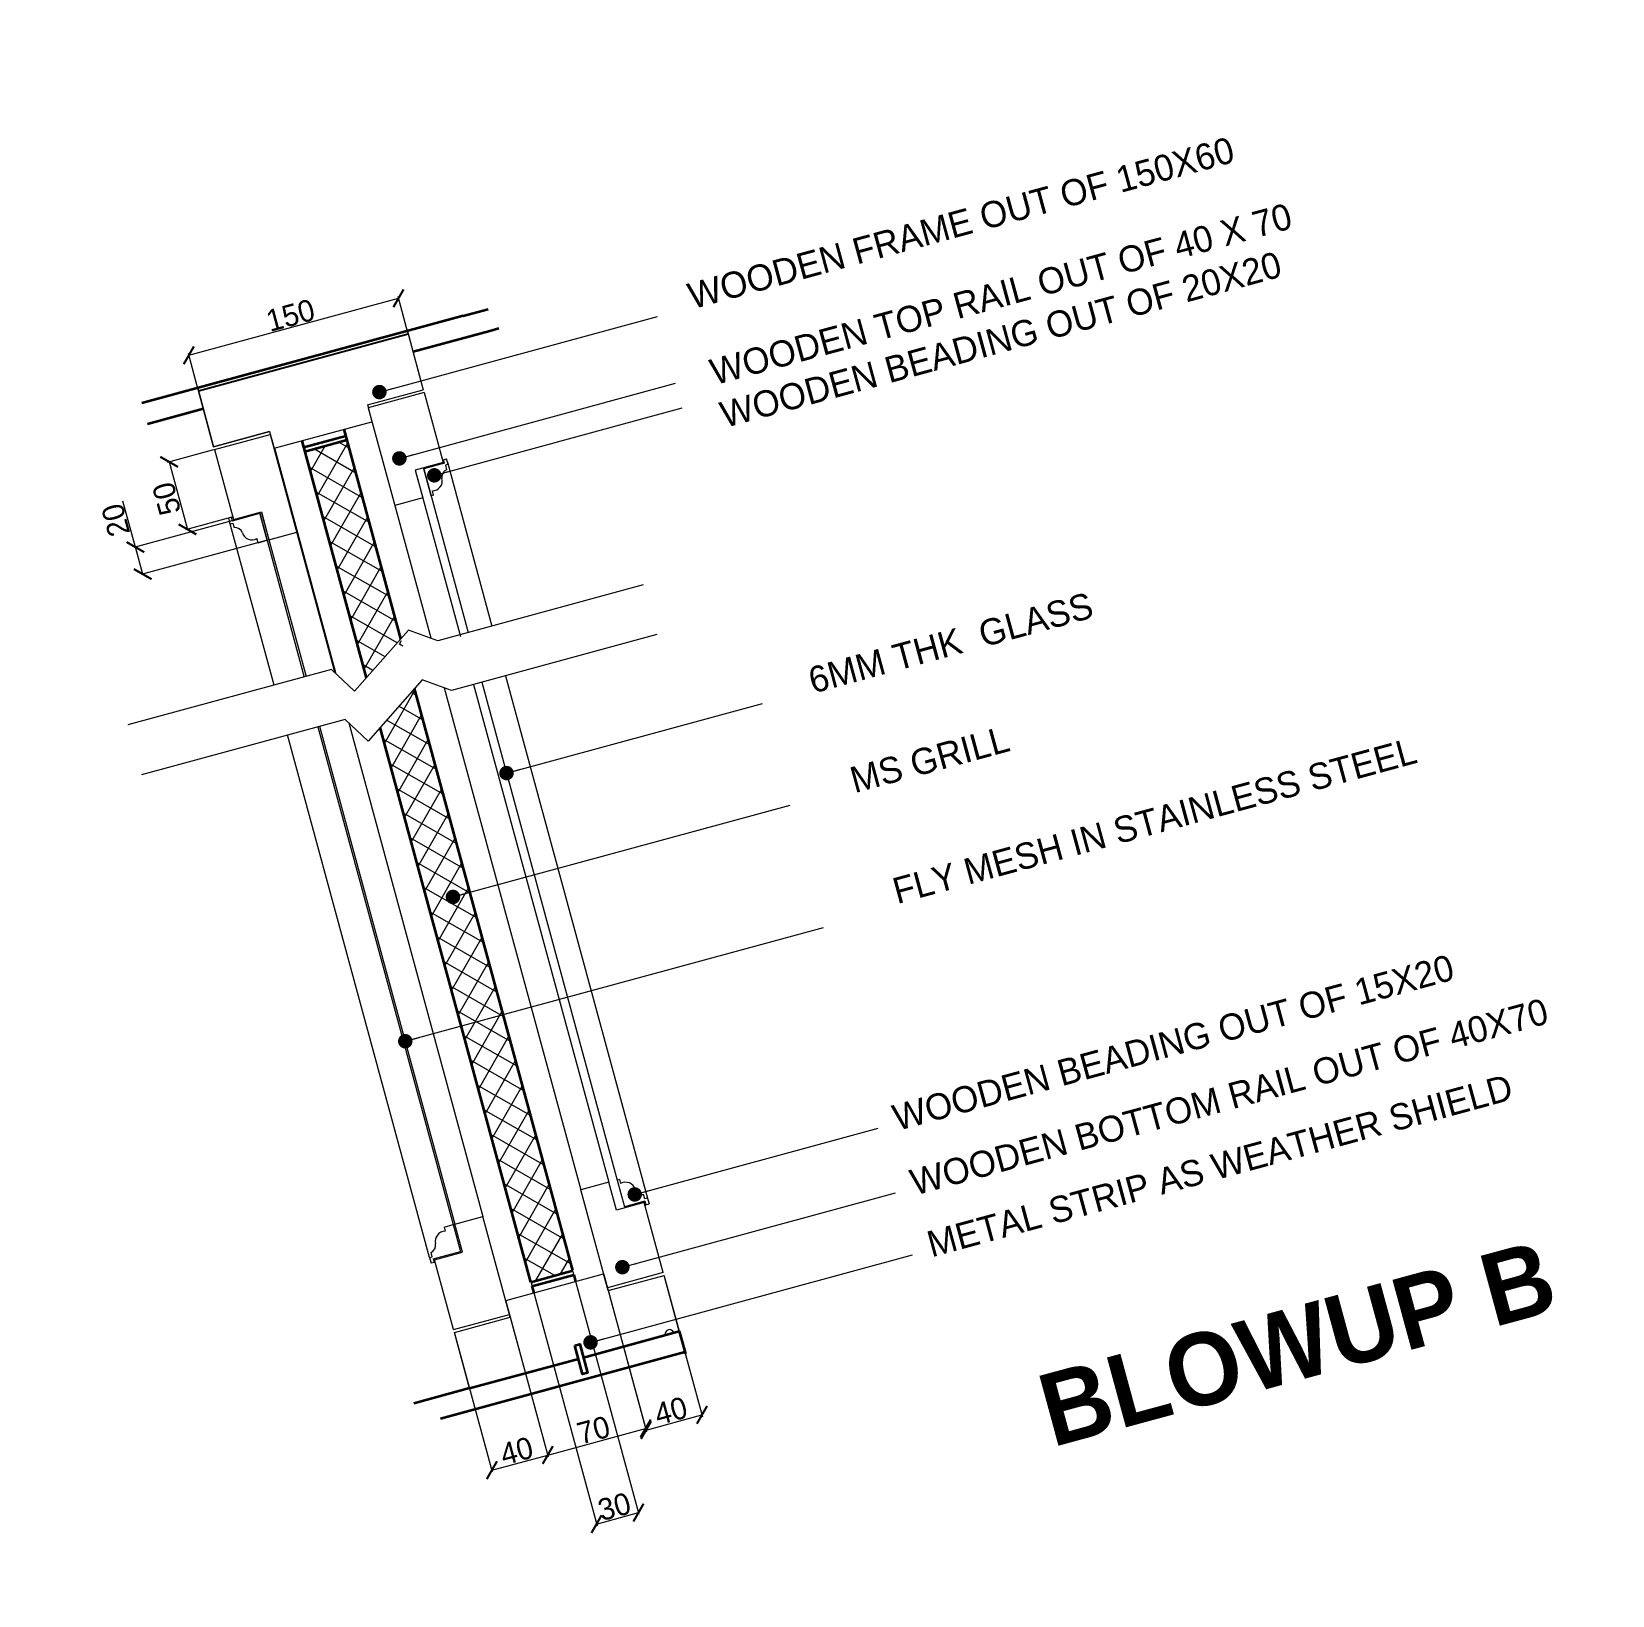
# Model space of a CAD drawing. Header units: millimetres. Extents: x -31731215 to 29997125, y -14487545 to 25622576.
# Drawn here: x 2267502 to 2271867, y -903362 to -899045 of the extents above; entities that cross this region are included whole.
import ezdxf

# ---------------------------------------------------------------- set-up
doc = ezdxf.new("R2010")
doc.units = ezdxf.units.MM
doc.header["$MEASUREMENT"] = 0
for name, color, linetype, lineweight in [('DIMNSION', 156, 'Continuous', 15), ('ELE', 245, 'Continuous', 13), ('ele2', 63, 'Continuous', 35), ('glass', 160, 'Continuous', 13), ('HAT', 8, 'Continuous', 9), ('SECTION', 7, 'Continuous', 35), ('text at', 136, 'Continuous', 15), ('THIN LINES', 54, 'Continuous', 0), ('toilet', 161, 'Continuous', 18)]:
    doc.layers.add(name, color=color, linetype=linetype, lineweight=lineweight)
doc.layers.add('DOOR', color=7, linetype='Continuous')
doc.dimstyles.new('ATISHA', dxfattribs={"dimtxt": 40, "dimasz": 25, "dimexe": 25, "dimexo": 25, "dimgap": 25, "dimtad": 2, "dimdec": 0, "dimrnd": 5, "dimzin": 0, "dimdsep": 46, "dimtxsty": 'Standard', "dimblk": 'ARCHTICK', "dimcen": 0.09, "dimclrd": 256, "dimclre": 2, "dimclrt": 256, "dimadec": 0, "dimazin": 0, "dimtfac": 1, "dimtdec": 0, "dimtofl": 0, "dimtmove": 2, "dimatfit": 3, "dimfxl": 0.18, "dimtolj": 1, "dimtzin": 0, "dimlwd": -1, "dimlwe": -1, "dimarcsym": 0})
doc.dimstyles.new('Copy of ISO-25', dxfattribs={"dimtxt": 15, "dimasz": 10, "dimexe": 1.25, "dimexo": 0.625, "dimtad": 1, "dimdec": 0, "dimtxsty": 'Standard', "dimblk": 'ARCHTICK', "dimcen": 100, "dimadec": 0, "dimazin": 0, "dimtfac": 1, "dimtdec": 0, "dimtmove": 0, "dimatfit": 3, "dimfxl": 1, "dimarcsym": 0})

# ---------------------------------------------------------------- blocks, each defined once
blk = doc.blocks.new('_ArchTick')
at = {"color": 0, "linetype": 'ByBlock', "const_width": 0.15}
blk.add_lwpolyline([(-0.5, -0.5), (0.5, 0.5)], dxfattribs=at)
blk = doc.blocks.new('*D539')
at = {"layer": 'Defpoints', "color": 0, "transparency": 16777216}
for p in [(27435, 53984.1, 0), (27402.6, 53935.8), (27435, 53935.8)]:
    blk.add_point(p, dxfattribs=at)
at = {"layer": 'THIN LINES', "color": 0, "lineweight": -2, "transparency": 16777216}
for p, q in [((27434.4, 53984.1), (27401.3, 53984.1)), ((27402.6, 53984.1), (27402.6, 53935.8)), ((27434.4, 53935.8), (27401.3, 53935.8))]:
    blk.add_line(p, q, dxfattribs=at)
at = {"layer": 'THIN LINES', "color": 0, "lineweight": -2, "transparency": 16777216, "xscale": 10, "yscale": 10, "zscale": 10}
for p, rotation in [((27402.6, 53984.1), 90), ((27402.6, 53935.8), 270)]:
    blk.add_blockref('_ArchTick', p, dxfattribs=dict(at, rotation=rotation))
at = {"layer": 'THIN LINES', "color": 0, "transparency": 16777216, "insert": (27394.3, 53960), "char_height": 15, "attachment_point": 5, "rotation": 90}
blk.add_mtext('50', dxfattribs=at)
blk = doc.blocks.new('*D540')
at = {"layer": 'Defpoints', "color": 0, "transparency": 16777216}
for p in [(27364.7, 53933.4), (27453.7, 53933.4), (27453.7, 53914.1)]:
    blk.add_point(p, dxfattribs=at)
at = {"layer": 'THIN LINES', "color": 0, "lineweight": -2, "transparency": 16777216}
for p, q in [((27364.7, 53933.4), (27364.7, 53966.3)), ((27453.1, 53933.4), (27363.5, 53933.4)), ((27364.7, 53914.1), (27364.7, 53933.4)), ((27453.1, 53914.1), (27363.5, 53914.1))]:
    blk.add_line(p, q, dxfattribs=at)
at = {"layer": 'THIN LINES', "color": 0, "lineweight": -2, "transparency": 16777216, "xscale": 10, "yscale": 10, "zscale": 10}
for p, rotation in [((27364.7, 53933.4), 90), ((27364.7, 53914.1), 270)]:
    blk.add_blockref('_ArchTick', p, dxfattribs=dict(at, rotation=rotation))
at = {"layer": 'THIN LINES', "color": 0, "transparency": 16777216, "insert": (27356.5, 53954.9), "char_height": 15, "attachment_point": 5, "rotation": 90}
blk.add_mtext('20', dxfattribs=at)
blk = doc.blocks.new('*D541')
at = {"layer": 'Defpoints', "color": 0, "transparency": 16777216}
for p in [(27475, 53364.6), (27545, 53364.6), (27545, 53254)]:
    blk.add_point(p, dxfattribs=at)
at = {"layer": 'THIN LINES', "color": 0, "lineweight": -2, "transparency": 16777216}
for p, q in [((27475, 53364), (27475, 53252.8)), ((27545, 53364), (27545, 53252.8)), ((27475, 53254), (27545, 53254))]:
    blk.add_line(p, q, dxfattribs=at)
at = {"layer": 'THIN LINES', "color": 0, "lineweight": -2, "transparency": 16777216, "xscale": 10, "yscale": 10, "zscale": 10, "rotation": 180}
blk.add_blockref('_ArchTick', (27475, 53254), dxfattribs=at)
at = {"layer": 'THIN LINES', "color": 0, "lineweight": -2, "transparency": 16777216, "xscale": 10, "yscale": 10, "zscale": 10}
blk.add_blockref('_ArchTick', (27545, 53254), dxfattribs=at)
at = {"layer": 'THIN LINES', "color": 0, "transparency": 16777216, "insert": (27510, 53262.3), "char_height": 15, "attachment_point": 5}
blk.add_mtext('70', dxfattribs=at)
blk = doc.blocks.new('*D542')
at = {"layer": 'Defpoints', "color": 0, "transparency": 16777216}
for p in [(27545, 53352.6), (27585, 53352.6), (27585, 53252.8)]:
    blk.add_point(p, dxfattribs=at)
at = {"layer": 'THIN LINES', "color": 0, "lineweight": -2, "transparency": 16777216}
for p, q in [((27545, 53352), (27545, 53251.5)), ((27585, 53352), (27585, 53251.5)), ((27545, 53252.8), (27585, 53252.8))]:
    blk.add_line(p, q, dxfattribs=at)
at = {"layer": 'THIN LINES', "color": 0, "lineweight": -2, "transparency": 16777216, "xscale": 10, "yscale": 10, "zscale": 10, "rotation": 180}
blk.add_blockref('_ArchTick', (27545, 53252.8), dxfattribs=at)
at = {"layer": 'THIN LINES', "color": 0, "lineweight": -2, "transparency": 16777216, "xscale": 10, "yscale": 10, "zscale": 10}
blk.add_blockref('_ArchTick', (27585, 53252.8), dxfattribs=at)
at = {"layer": 'THIN LINES', "color": 0, "transparency": 16777216, "insert": (27565, 53261.1), "char_height": 15, "attachment_point": 5}
blk.add_mtext('40', dxfattribs=at)
blk = doc.blocks.new('*D543')
at = {"layer": 'Defpoints', "color": 0, "transparency": 16777216}
for p in [(27435, 53352.6), (27475, 53352.6), (27475, 53254)]:
    blk.add_point(p, dxfattribs=at)
at = {"layer": 'THIN LINES', "color": 0, "lineweight": -2, "transparency": 16777216}
for p, q in [((27435, 53352), (27435, 53252.8)), ((27475, 53352), (27475, 53252.8)), ((27435, 53254), (27475, 53254))]:
    blk.add_line(p, q, dxfattribs=at)
at = {"layer": 'THIN LINES', "color": 0, "lineweight": -2, "transparency": 16777216, "xscale": 10, "yscale": 10, "zscale": 10, "rotation": 180}
blk.add_blockref('_ArchTick', (27435, 53254), dxfattribs=at)
at = {"layer": 'THIN LINES', "color": 0, "lineweight": -2, "transparency": 16777216, "xscale": 10, "yscale": 10, "zscale": 10}
blk.add_blockref('_ArchTick', (27475, 53254), dxfattribs=at)
at = {"layer": 'THIN LINES', "color": 0, "transparency": 16777216, "insert": (27455, 53262.3), "char_height": 15, "attachment_point": 5}
blk.add_mtext('40', dxfattribs=at)
blk = doc.blocks.new('*D544')
at = {"layer": 'Defpoints', "color": 0, "transparency": 16777216}
for p in [(27495, 53372.3), (27525, 53372.3), (27525, 53199.2)]:
    blk.add_point(p, dxfattribs=at)
at = {"layer": 'THIN LINES', "color": 0, "lineweight": -2, "transparency": 16777216}
for p, q in [((27495, 53371.7), (27495, 53198)), ((27525, 53371.7), (27525, 53198)), ((27495, 53199.2), (27525, 53199.2))]:
    blk.add_line(p, q, dxfattribs=at)
at = {"layer": 'THIN LINES', "color": 0, "lineweight": -2, "transparency": 16777216, "xscale": 10, "yscale": 10, "zscale": 10, "rotation": 180}
blk.add_blockref('_ArchTick', (27495, 53199.2), dxfattribs=at)
at = {"layer": 'THIN LINES', "color": 0, "lineweight": -2, "transparency": 16777216, "xscale": 10, "yscale": 10, "zscale": 10}
blk.add_blockref('_ArchTick', (27525, 53199.2), dxfattribs=at)
at = {"layer": 'THIN LINES', "color": 0, "transparency": 16777216, "insert": (27510, 53207.5), "char_height": 15, "attachment_point": 5}
blk.add_mtext('30', dxfattribs=at)
blk = doc.blocks.new('*D545')
at = {"layer": 'Defpoints', "color": 0, "transparency": 16777216}
for p in [(27585, 54051.5), (27435, 54026.1, 0), (27585, 54026.1)]:
    blk.add_point(p, dxfattribs=at)
at = {"layer": 'THIN LINES', "color": 0, "lineweight": -2, "transparency": 16777216}
for p, q in [((27435, 54026.8), (27435, 54052.7)), ((27435, 54051.5), (27585, 54051.5)), ((27585, 54026.8), (27585, 54052.7))]:
    blk.add_line(p, q, dxfattribs=at)
at = {"layer": 'THIN LINES', "color": 0, "lineweight": -2, "transparency": 16777216, "xscale": 10, "yscale": 10, "zscale": 10, "rotation": 180}
blk.add_blockref('_ArchTick', (27435, 54051.5), dxfattribs=at)
at = {"layer": 'THIN LINES', "color": 0, "lineweight": -2, "transparency": 16777216, "xscale": 10, "yscale": 10, "zscale": 10}
blk.add_blockref('_ArchTick', (27585, 54051.5), dxfattribs=at)
at = {"layer": 'THIN LINES', "color": 0, "transparency": 16777216, "insert": (27510, 54059.7), "char_height": 15, "attachment_point": 5}
blk.add_mtext('150', dxfattribs=at)
blk = doc.blocks.new('F')
at = {"layer": 'DIMNSION'}
for p, q in [((27495, 53969.8), (27495.2, 53969.9)), ((27495, 53952.1), (27509.4, 53966.5)), ((27495, 53934.4), (27525, 53964.4)), ((27525, 53942.8), (27501.3, 53966.5)), ((27525, 53960.5), (27519, 53966.5)), ((27525, 53925.1), (27495, 53955.1)), ((27495, 53916.7), (27525, 53946.7)), ((27525, 53907.4), (27495, 53937.4)), ((27495, 53899), (27525, 53929)), ((27525, 53889.8), (27495, 53919.8)), ((27495, 53881.4), (27525, 53911.4)), ((27525, 53872.1), (27495, 53902.1)), ((27495, 53863.7), (27525, 53893.7)), ((27525, 53854.4), (27495, 53884.4)), ((27495, 53846), (27525, 53876)), ((27525, 53836.7), (27495, 53866.7)), ((27495, 53828.3), (27525, 53858.3)), ((27521.8, 53822.2), (27495, 53849.1)), ((27495, 53810.7), (27525, 53840.7)), ((27511.2, 53815.2), (27495, 53831.4)), ((27523, 53821), (27525, 53823)), ((27500.5, 53808.2), (27495, 53813.7)), ((27525, 53819.1), (27523, 53821)), ((27495, 53757.6), (27525, 53787.6)), ((27525, 53766), (27511.3, 53779.7)), ((27525, 53783.7), (27522, 53786.7)), ((27495, 53739.9), (27525, 53769.9)), ((27525, 53748.3), (27500.7, 53772.7)), ((27525, 53730.7), (27495, 53760.7)), ((27495, 53722.3), (27525, 53752.3)), ((27525, 53713), (27495, 53743)), ((27495, 53704.6), (27525, 53734.6)), ((27525, 53695.3), (27495, 53725.3)), ((27495, 53686.9), (27525, 53716.9)), ((27525, 53677.6), (27495, 53707.6)), ((27495, 53669.2), (27525, 53699.2)), ((27525, 53660), (27495, 53690)), ((27495, 53651.6), (27525, 53681.6)), ((27525, 53642.3), (27495, 53672.3)), ((27495, 53633.9), (27525, 53663.9)), ((27525, 53624.6), (27495, 53654.6)), ((27495, 53616.2), (27525, 53646.2)), ((27525, 53606.9), (27495, 53636.9)), ((27495, 53598.5), (27525, 53628.5)), ((27525, 53589.2), (27495, 53619.2)), ((27495, 53580.8), (27525, 53610.8)), ((27525, 53571.6), (27495, 53601.6)), ((27495, 53563.2), (27525, 53593.2)), ((27525, 53553.9), (27495, 53583.9)), ((27495, 53545.5), (27525, 53575.5)), ((27525, 53536.2), (27495, 53566.2)), ((27495, 53527.8), (27525, 53557.8)), ((27525, 53518.5), (27495, 53548.5)), ((27495, 53510.1), (27525, 53540.1)), ((27525, 53500.9), (27495, 53530.9)), ((27495, 53492.5), (27525, 53522.5)), ((27525, 53483.2), (27495, 53513.2)), ((27495, 53474.8), (27525, 53504.8)), ((27525, 53465.5), (27495, 53495.5)), ((27495, 53457.1), (27525, 53487.1)), ((27525, 53447.8), (27495, 53477.8)), ((27495, 53439.4), (27525, 53469.4)), ((27525, 53430.1), (27495, 53460.1)), ((27495, 53421.7), (27525, 53451.7)), ((27525, 53412.5), (27495, 53442.5)), ((27495, 53404.1), (27525, 53434.1)), ((27525, 53394.8), (27495, 53424.8)), ((27495, 53386.4), (27525, 53416.4)), ((27525, 53377.1), (27495, 53407.1)), ((27498.6, 53372.3), (27525, 53398.7)), ((27512.1, 53372.3), (27495, 53389.4)), ((27516.2, 53372.3), (27525, 53381))]:
    blk.add_line(p, q, dxfattribs=at)
at = {"layer": 'DOOR', "linetype": 'Continuous'}
blk.add_line((27435, 54026.1, 0), (27585, 54026.1, 0), dxfattribs=at)
at = {"layer": 'DOOR'}
blk.add_line((27475, 53974.1), (27475, 53813.4), dxfattribs=at)
at = {"layer": 'ELE'}
for p, q in [((27435, 54028.1), (27435, 53986.1)), ((27585, 54028.1), (27435, 54028.1)), ((27435, 53986.1, 0), (27435, 54026.1, 0)), ((27585, 54028.1), (27585, 53986.1)), ((27585, 54026.1, 0), (27585, 53986.1, 0)), ((27435, 53986.1), (27475, 53986.1)), ((27475, 53986.1, 0), (27435, 53986.1, 0)), ((27475, 53986.1), (27475, 53974.1)), ((27545, 53986.1), (27585, 53986.1)), ((27545, 53986.1), (27545, 53974.1)), ((27545, 53986.1, 0), (27585, 53986.1, 0)), ((27435, 53984.1), (27475, 53984.1)), ((27435, 53984.1), (27435, 53934.1)), ((27435, 53984.1, 0), (27475, 53984.1, 0)), ((27475, 53984.1), (27475, 53914.1)), ((27585, 53984.1), (27545, 53984.1)), ((27545, 53984.1), (27545, 53914.1)), ((27585, 53984.1, 0), (27545, 53984.1, 0)), ((27585, 53984.1), (27585, 53934.1)), ((27475, 53974.1), (27545, 53974.1)), ((27432.1, 53931.8), (27432.1, 53935.8)), ((27434.2, 53935.8), (27432.1, 53935.8)), ((27432.1, 53931.8), (27434, 53931.8)), ((27434, 53931.8), (27434, 53928.6)), ((27434.2, 53933.4), (27434.2, 53935.8)), ((27434.2, 53933.4), (27453.7, 53933.4)), ((27435, 53934.1), (27455, 53934.1)), ((27453.7, 53934.1), (27453.7, 53933.4)), ((27453.7, 53914.1), (27453.7, 53933.4)), ((27455, 53934.1), (27455, 53914.1)), ((27585, 53934.1), (27565, 53934.1)), ((27565, 53934.1), (27565, 53914.1)), ((27571, 53934.1), (27571, 53933.4)), ((27571, 53914.1), (27571, 53933.4)), ((27585.7, 53933.4), (27571, 53933.4)), ((27585.7, 53935.8), (27587.9, 53935.8)), ((27585.7, 53933.4), (27585.7, 53935.8)), ((27587.9, 53931.8), (27586, 53931.8)), ((27586, 53931.8), (27586, 53928.6)), ((27587.9, 53931.8), (27587.9, 53935.8)), ((27447.2, 53914.1), (27447.2, 53917.1)), ((27447.2, 53914.1), (27453.7, 53914.1)), ((27455, 53914.1), (27475, 53914.1)), ((27565, 53914.1), (27545, 53914.1)), ((27572.7, 53914.1), (27571, 53914.1)), ((27572.7, 53914.1), (27572.7, 53917.1)), ((27447.2, 53424.6), (27447.2, 53421.7)), ((27447.2, 53424.6), (27453.7, 53424.6)), ((27453.7, 53424.6), (27453.7, 53405.4)), ((27455, 53424.6), (27475, 53424.6)), ((27455, 53404.6), (27455, 53424.6)), ((27475, 53354.6), (27475, 53424.6)), ((27565, 53424.6), (27545, 53424.6)), ((27545, 53354.6), (27545, 53424.6)), ((27565, 53404.6), (27565, 53424.6)), ((27571, 53424.6), (27571, 53405.4)), ((27572.7, 53424.6), (27571, 53424.6)), ((27572.7, 53424.6), (27572.7, 53421.7)), ((27432.1, 53407), (27432.1, 53402.9)), ((27432.1, 53407), (27434, 53407)), ((27434, 53407), (27434, 53410.1)), ((27586, 53407), (27586, 53410.1)), ((27587.9, 53407), (27586, 53407)), ((27587.9, 53407), (27587.9, 53402.9)), ((27434.2, 53402.9), (27432.1, 53402.9)), ((27434.2, 53405.4), (27453.7, 53405.4)), ((27434.2, 53405.4), (27434.2, 53402.9)), ((27435, 53404.6), (27455, 53404.6)), ((27435, 53354.6), (27435, 53404.6)), ((27585, 53404.6), (27565, 53404.6)), ((27585.7, 53405.4), (27571, 53405.4)), ((27585, 53354.6), (27585, 53404.6)), ((27585.7, 53405.4), (27585.7, 53402.9)), ((27585.7, 53402.9), (27587.9, 53402.9)), ((27475, 53364.6), (27545, 53364.6)), ((27475, 53352.6), (27475, 53364.6)), ((27545, 53352.6), (27545, 53364.6)), ((27435, 53354.6), (27475, 53354.6)), ((27435, 53352.6), (27475, 53352.6)), ((27435, 53312.6), (27435, 53352.6)), ((27585, 53354.6), (27545, 53354.6)), ((27545, 53352.6), (27585, 53352.6)), ((27585, 53312.6), (27585, 53352.6)), ((27512.9, 53312.6), (27435, 53312.6)), ((27516.4, 53312.6), (27575, 53312.6)), ((27581, 53312.6), (27585, 53312.6)), ((27585, 53312.6), (27585, 53312.6))]:
    blk.add_line(p, q, dxfattribs=at)
for centre, radius, start, end in [((27433, 53923.1), 5.58, 5.5005, 80.1135), ((27445.5, 53923.8), 6.95, 181.1304, 284.0645), ((27574.4, 53923.8), 6.95, 255.9355, 358.8696), ((27586.9, 53923.1), 5.58, 99.8865, 174.4995), ((27445.5, 53414.9), 6.95, 75.9355, 178.8696), ((27574.4, 53414.9), 6.95, 1.1304, 104.0645), ((27433, 53415.6), 5.58, 279.8865, 354.4995), ((27586.9, 53415.6), 5.58, 185.5005, 260.1135), ((27578, 53312.6), 3, 0, 180)]:
    blk.add_arc(centre, radius, start, end, dxfattribs=at)
at = {"layer": 'ele2'}
for p, q in [((27495, 53969.5), (27495, 53974.1)), ((27495, 53804.6), (27495, 53974.1)), ((27495, 53969.5), (27525, 53969.5)), ((27495, 53966.5), (27525, 53966.5)), ((27525, 53969.5), (27525, 53974.1)), ((27525, 53824.3), (27525, 53974.1)), ((27525, 53372.3), (27525, 53788.7)), ((27495, 53372.3), (27495, 53768.9)), ((27495, 53372.3), (27525, 53372.3)), ((27495, 53369.3), (27525, 53369.3)), ((27495, 53369.3), (27495, 53364.6)), ((27525, 53369.3), (27525, 53364.6))]:
    blk.add_line(p, q, dxfattribs=at)
blk.add_lwpolyline([(27512.9, 53322.1), (27516.4, 53322.1), (27516.4, 53301.6), (27512.9, 53301.6)], close=True, dxfattribs=at)
at = {"layer": 'glass', "linetype": 'Continuous'}
for p, q in [((27453.7, 53933.4), (27453.7, 53816.3)), ((27455, 53933.4), (27455, 53816.3)), ((27565, 53933.4), (27565, 53815)), ((27571, 53933.4), (27571, 53816.3)), ((27453.7, 53780.7), (27453.7, 53424.6)), ((27455, 53780.7), (27455, 53424.6)), ((27565, 53780.7), (27565, 53424.6)), ((27571, 53780.7), (27571, 53424.6))]:
    blk.add_line(p, q, dxfattribs=at)
at = {"layer": 'HAT', "linetype": 'Continuous'}
for p, q in [((27432.1, 53816.3), (27432.1, 53933.4)), ((27587.9, 53933.4), (27587.9, 53816.3)), ((27545, 53914.1), (27545, 53819.4)), ((27432.1, 53407), (27432.1, 53780.7)), ((27475, 53777.8), (27475, 53424.6)), ((27545, 53783.7), (27545, 53424.6)), ((27587.9, 53780.7), (27587.9, 53407))]:
    blk.add_line(p, q, dxfattribs=at)
at = {"layer": 'SECTION'}
for p, q in [((27625, 54028.1), (27395, 54028.1)), ((27625, 54028.1), (27642.8, 54028.1, 0)), ((27435, 54013.1), (27395, 54013.1)), ((27640, 54013.1), (27585, 54013.1)), ((27646.4, 54013.1), (27640, 54013.1)), ((27435, 53312.6), (27395, 53312.6)), ((27435, 53312.6), (27512.9, 53312.6)), ((27516.4, 53312.6), (27585, 53312.6)), ((27585, 53312.6), (27585, 53296.5)), ((27585, 53312.6), (27585, 53312.6)), ((27585, 53297.6), (27410, 53297.6))]:
    blk.add_line(p, q, dxfattribs=at)
at = {"layer": 'toilet'}
for p, q in [((27531.7, 53828.7), (27484.6, 53797.7)), ((27549.3, 53816.3), (27531.7, 53828.7)), ((27473.2, 53816.3), (27327.5, 53816.3)), ((27484.6, 53797.7), (27473.2, 53816.3)), ((27696.2, 53816.3), (27549.3, 53816.3)), ((27531.7, 53793.1), (27484.6, 53762.1)), ((27549.3, 53780.7), (27531.7, 53793.1)), ((27473.2, 53780.7), (27327.5, 53780.7)), ((27484.6, 53762.1), (27473.2, 53780.7)), ((27696.2, 53780.7), (27549.3, 53780.7))]:
    blk.add_line(p, q, dxfattribs=at)
at = {"layer": 'text at', "char_height": 18, "width": 1367.914, "attachment_point": 1}
for s, insert in [('{\\fStylus BT|b0|i0|c0|p34;WOODEN FRAME OUT OF 150X60}', (27778.8, 54008.9)), ('{\\fStylus BT|b0|i0|c0|p34;WOODEN TOP RAIL OUT OF 40 X 70}', (27779.8, 53954.3)), ('{\\fStylus BT|b0|i0|c0|p34;WOODEN BEADING OUT OF 20X20}', (27778.8, 53924)), ('{\\fStylus BT|b0|i0|c0|p34;6MM THK  GLASS}', (27789.5, 53731.1)), ('{\\fStylus BT|b0|i0|c0|p34;MS GRILL}', (27799.2, 53657.2)), ('{\\fStylus BT|b0|i0|c0|p34;FLY MESH IN STAINLESS STEEL}', (27807.5, 53575.6)), ('{\\fStylus BT|b0|i0|c0|p34;WOODEN BEADING OUT OF 15X20}', (27766.4, 53424.5)), ('{\\fStylus BT|b0|i0|c0|p34;WOODEN BOTTOM RAIL OUT OF 40X70}', (27766.4, 53378.3)), ('{\\fStylus BT|b0|i0|c0|p34;METAL STRIP AS WEATHER SHIELD}', (27766.4, 53334.1))]:
    blk.add_mtext(s, dxfattribs=dict(at, insert=insert))
at = {"layer": 'THIN LINES'}
for p1, p2, distance, picture, middle in [((27435, 54026.1, 0), (27585, 54026.1), 25.3, '*D545', (27510, 54059.7)), ((27475, 53364.6), (27545, 53364.6), -110.6, '*D541', (27510, 53262.3)), ((27495, 53372.3), (27525, 53372.3), -173.1, '*D544', (27510, 53207.5)), ((27435, 53352.6), (27475, 53352.6), -98.6, '*D543', (27455, 53262.3)), ((27545, 53352.6), (27585, 53352.6), -99.8, '*D542', (27565, 53261.1))]:
    dim = blk.add_aligned_dim(p1=p1, p2=p2, distance=distance, dimstyle='Copy of ISO-25', dxfattribs=at)
    dim.commit()
    dim.dimension.update_dxf_attribs({"geometry": picture, "text_midpoint": middle})
dim = blk.add_aligned_dim(p1=(27435, 53984.1, 0), p2=(27435, 53935.8), distance=-32.4, text='50', dimstyle='Copy of ISO-25', dxfattribs=at)
dim.commit()
dim.dimension.update_dxf_attribs({"geometry": '*D539', "text_midpoint": (27394.3, 53960)})
dim = blk.add_linear_dim(base=(27364.7, 53933.4), p1=(27453.7, 53914.1), p2=(27453.7, 53933.4), angle=90, text='20', dimstyle='Copy of ISO-25', dxfattribs=at)
dim.commit()
dim.dimension.update_dxf_attribs({"geometry": '*D540', "text_midpoint": (27356.5, 53954.9)})
at = {"layer": 'toilet'}
for points in [[(27555.3, 53992.5), (27754.2, 53992.5)], [(27556.6, 53944.7), (27754.2, 53944.7)], [(27576.8, 53927.1), (27754.2, 53927.1)], [(27571, 53715.7), (27754.2, 53715.7)], [(27512.9, 53642.9), (27754.2, 53642.9)], [(27455, 53555.4), (27754.2, 53555.4)], [(27580.1, 53411.8), (27754.2, 53411.8)], [(27558.7, 53365.6), (27754.2, 53365.6)], [(27523.9, 53321.3), (27754.2, 53321.3)]]:
    blk.add_leader(points, dimstyle='ATISHA', override={"dimasz": 10, "dimgap": 25, "dimtad": 0, "dimldrblk": 'Dot'}, dxfattribs=at)

msp = doc.modelspace()

# ---------------------------------------------------------------- block references
at = {"layer": 'THIN LINES', "xscale": 4, "yscale": 4, "zscale": 4, "rotation": 15.20868761617166}
msp.add_blockref('F', (2218757.673, -1137361.04), dxfattribs=at)

# ---------------------------------------------------------------- texts
at = {"layer": 'toilet', "insert": (2270320.626, -902956.711), "char_height": 200, "width": 2189.85791, "attachment_point": 7, "rotation": 15.208688}
msp.add_mtext('{\\fStylus BT|b1|i0|c0|p34;BLOWUP B}', dxfattribs=at)

doc.saveas('drawing.dxf')
